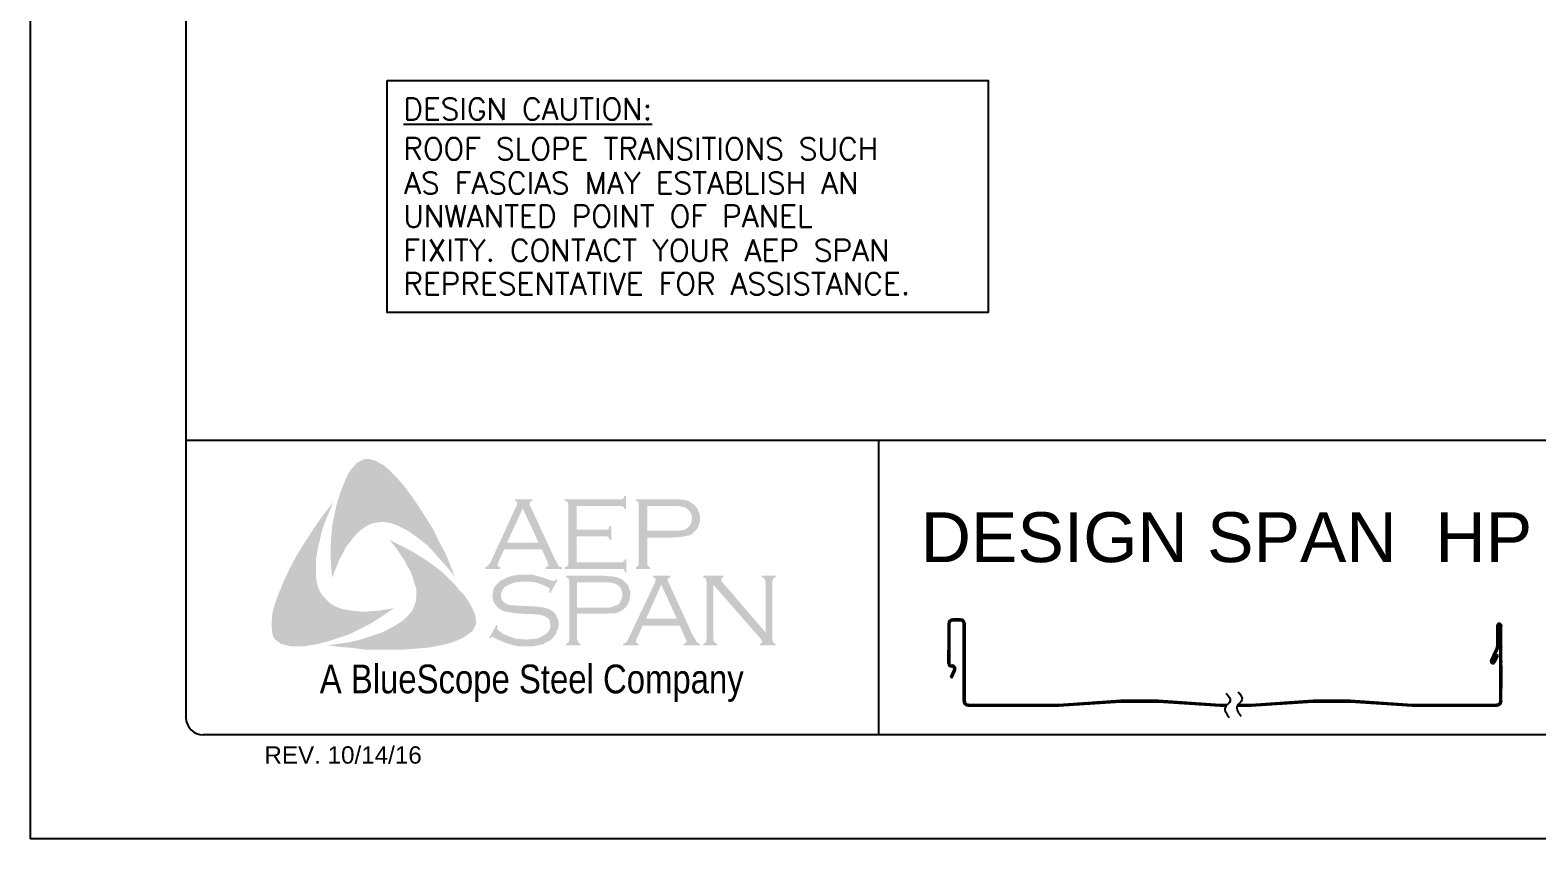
# Model space of a CAD drawing. Extents: x 128.4 to 136.9, y -14.5 to -3.5.
# Drawn here: x 128.38 to 133.82, y -14.53 to -11.61 of the extents above; entities that cross this region are included whole.
import ezdxf

# ---------------------------------------------------------------- set-up
doc = ezdxf.new("R2010")
doc.units = 0
doc.header["$LTSCALE"] = 0.5
doc.header["$MEASUREMENT"] = 0
doc.layers.get('0').update_dxf_attribs({"linetype": 'CONTINUOUS'})
for name, color, linetype in [('BORDER', 9, 'CONTINUOUS'), ('DIM', 4, 'CONTINUOUS'), ('LAYER_1', 160, 'CONTINUOUS')]:
    doc.layers.add(name, color=color, linetype=linetype)
doc.styles.add('ROMAND', font='romand.shx')
doc.styles.get("Standard").update_dxf_attribs({"font": 'romans.shx'})
doc.styles.add('STD', font='simplex.shx', dxfattribs={"height": 0.125})

# ---------------------------------------------------------------- blocks, each defined once
blk = doc.blocks.new('Blue Logo')
at = {"layer": 'LAYER_1'}
for points in [[(-1.7113, 0.8965), (-1.6829, 0.8581), (-1.6566, 0.8197), (-1.6323, 0.7812), (-1.606, 0.7387), (-1.5858, 0.6962), (-1.5635, 0.6557), (-1.5453, 0.6112), (-1.5291, 0.5687), (-1.5514, 0.5991), (-1.5777, 0.6274), (-1.602, 0.6557), (-1.6283, 0.6841), (-1.6566, 0.7063), (-1.687, 0.7286), (-1.7032, 0.7387), (-1.7193, 0.7468), (-1.7376, 0.7569), (-1.7558, 0.763), (-1.774, 0.767), (-1.7881, 0.7691), (-1.8064, 0.767), (-1.8225, 0.765), (-1.8387, 0.7589), (-1.8529, 0.7509), (-1.8671, 0.7407), (-1.8792, 0.7306), (-1.8954, 0.7124), (-1.9096, 0.6942), (-1.9237, 0.676), (-1.9338, 0.6557), (-1.946, 0.6335), (-1.9541, 0.6133), (-1.9723, 0.5687), (-1.9763, 0.6133), (-1.9784, 0.6618), (-1.9763, 0.7063), (-1.9723, 0.7529), (-1.9642, 0.7954), (-1.9541, 0.8399), (-1.9399, 0.8824), (-1.9237, 0.9228), (-1.9116, 0.9471), (-1.9035, 0.9593), (-1.8934, 0.9694), (-1.8853, 0.9795), (-1.8731, 0.9876), (-1.861, 0.9937), (-1.8468, 0.9957), (-1.8367, 0.9957), (-1.8266, 0.9916), (-1.8144, 0.9896), (-1.8064, 0.9836), (-1.7861, 0.9734), (-1.7699, 0.9593), (-1.7537, 0.9431), (-1.7376, 0.9269), (-1.7113, 0.8965)], [(-2.0289, 0.5566), (-2.0249, 0.5384), (-2.0188, 0.5222), (-2.0107, 0.508), (-1.9986, 0.4939), (-1.9864, 0.4817), (-1.9723, 0.4696), (-1.9561, 0.4615), (-1.9399, 0.4554), (-1.9176, 0.4514), (-1.8934, 0.4473), (-1.8691, 0.4453), (-1.8448, 0.4453), (-1.8205, 0.4473), (-1.7962, 0.4494), (-1.7497, 0.4574), (-1.7881, 0.4311), (-1.8286, 0.4048), (-1.8711, 0.3826), (-1.9116, 0.3623), (-1.9561, 0.3482), (-1.9784, 0.3401), (-2.0026, 0.334), (-2.0249, 0.3279), (-2.0492, 0.3239), (-2.0735, 0.3199), (-2.0957, 0.3199), (-2.122, 0.3199), (-2.1321, 0.3219), (-2.1443, 0.3259), (-2.1564, 0.3279), (-2.1645, 0.334), (-2.1746, 0.3421), (-2.1827, 0.3502), (-2.1868, 0.3603), (-2.1888, 0.3704), (-2.1908, 0.3907), (-2.1908, 0.4109), (-2.1888, 0.4332), (-2.1847, 0.4534), (-2.1787, 0.4736), (-2.1645, 0.5121), (-2.1463, 0.5566), (-2.1261, 0.5991), (-2.1038, 0.6416), (-2.0795, 0.6821), (-2.0532, 0.7225), (-2.0269, 0.763), (-1.9986, 0.8014), (-1.9682, 0.8399), (-1.9966, 0.7731), (-2.0087, 0.7387), (-2.0168, 0.7043), (-2.0249, 0.6699), (-2.031, 0.6315), (-2.031, 0.6133), (-2.031, 0.595), (-2.031, 0.5748), (-2.0289, 0.5566)], [(-1.09, 0.7165), (-1.09, 0.6234), (-0.9302, 0.6234), (-0.9241, 0.6234), (-0.9201, 0.6274), (-0.916, 0.6294), (-0.916, 0.6335), (-0.91, 0.6335), (-0.91, 0.587), (-0.916, 0.587), (-0.916, 0.593), (-0.9201, 0.5971), (-0.9241, 0.5991), (-0.9302, 0.5991), (-1.1325, 0.5991), (-1.1325, 0.6052), (-1.1244, 0.6072), (-1.1224, 0.6112), (-1.1204, 0.6133), (-1.1204, 0.6214), (-1.1204, 0.8298), (-1.1204, 0.8358), (-1.1224, 0.8399), (-1.1265, 0.8439), (-1.1325, 0.8439), (-1.1325, 0.85), (-0.9322, 0.85), (-0.9261, 0.85), (-0.9221, 0.852), (-0.9201, 0.8561), (-0.916, 0.8621), (-0.912, 0.8621), (-0.912, 0.8156), (-0.916, 0.8156), (-0.9201, 0.8217), (-0.9221, 0.8237), (-0.9261, 0.8257), (-0.9322, 0.8257), (-1.09, 0.8257), (-1.09, 0.7407), (-0.9868, 0.7407), (-0.9808, 0.7407), (-0.9767, 0.7428), (-0.9727, 0.7468), (-0.9727, 0.7529), (-0.9646, 0.7529), (-0.9646, 0.7043), (-0.9727, 0.7043), (-0.9727, 0.7104), (-0.9767, 0.7144), (-0.9808, 0.7165), (-0.9868, 0.7165), (-1.09, 0.7165)], [(-1.4705, 0.4655), (-1.4603, 0.4433), (-1.4563, 0.4332), (-1.4543, 0.419), (-1.4522, 0.4069), (-1.4543, 0.3967), (-1.4603, 0.3846), (-1.4664, 0.3745), (-1.4826, 0.3623), (-1.5008, 0.3502), (-1.519, 0.3421), (-1.5393, 0.334), (-1.5595, 0.3279), (-1.5797, 0.3239), (-1.6202, 0.3158), (-1.6667, 0.3118), (-1.7113, 0.3077), (-1.7598, 0.3077), (-1.8064, 0.3077), (-1.8529, 0.3077), (-1.8994, 0.3138), (-1.946, 0.3178), (-1.9905, 0.3239), (-1.9541, 0.3279), (-1.9136, 0.334), (-1.8772, 0.3421), (-1.8387, 0.3543), (-1.8023, 0.3664), (-1.7861, 0.3725), (-1.7679, 0.3826), (-1.7517, 0.3907), (-1.7355, 0.4008), (-1.7193, 0.4109), (-1.7032, 0.4251), (-1.693, 0.4372), (-1.6829, 0.4494), (-1.6769, 0.4635), (-1.6708, 0.4797), (-1.6688, 0.4959), (-1.6688, 0.5121), (-1.6688, 0.5303), (-1.6748, 0.5445), (-1.6809, 0.5667), (-1.689, 0.589), (-1.7011, 0.6092), (-1.7113, 0.6294), (-1.7254, 0.6497), (-1.7376, 0.6699), (-1.7659, 0.7043), (-1.7254, 0.6841), (-1.6829, 0.6618), (-1.6404, 0.6355), (-1.6, 0.6072), (-1.5818, 0.593), (-1.5635, 0.5768), (-1.5453, 0.5586), (-1.5291, 0.5424), (-1.513, 0.5222), (-1.4968, 0.506), (-1.4826, 0.4858), (-1.4705, 0.4655)], [(-1.1588, 0.5586), (-1.1851, 0.5121), (-1.1892, 0.5141), (-1.1872, 0.5242), (-1.1872, 0.5283), (-1.1892, 0.5303), (-1.2013, 0.5364), (-1.2195, 0.5445), (-1.2378, 0.5505), (-1.258, 0.5526), (-1.2782, 0.5526), (-1.2944, 0.5526), (-1.3106, 0.5505), (-1.3248, 0.5465), (-1.3389, 0.5404), (-1.3491, 0.5343), (-1.3571, 0.5242), (-1.3612, 0.5161), (-1.3632, 0.504), (-1.3632, 0.4959), (-1.3592, 0.4878), (-1.3531, 0.4797), (-1.345, 0.4736), (-1.3349, 0.4696), (-1.3207, 0.4676), (-1.2782, 0.4655), (-1.2418, 0.4635), (-1.2155, 0.4615), (-1.2013, 0.4574), (-1.1872, 0.4534), (-1.1791, 0.4473), (-1.173, 0.4433), (-1.1669, 0.4372), (-1.1629, 0.4311), (-1.1609, 0.423), (-1.1568, 0.417), (-1.1548, 0.4069), (-1.1548, 0.3988), (-1.1568, 0.3826), (-1.1609, 0.3765), (-1.1629, 0.3684), (-1.1669, 0.3623), (-1.171, 0.3563), (-1.1831, 0.3421), (-1.1912, 0.3381), (-1.2013, 0.334), (-1.2094, 0.3279), (-1.2216, 0.3259), (-1.2438, 0.3199), (-1.2701, 0.3199), (-1.2985, 0.3199), (-1.3126, 0.3219), (-1.3268, 0.3259), (-1.3511, 0.334), (-1.3835, 0.3482), (-1.3936, 0.3543), (-1.3976, 0.3522), (-1.4017, 0.3482), (-1.4057, 0.3502), (-1.3794, 0.3967), (-1.3754, 0.3927), (-1.3774, 0.3826), (-1.3754, 0.3806), (-1.3713, 0.3765), (-1.3551, 0.3644), (-1.3349, 0.3563), (-1.3126, 0.3482), (-1.2924, 0.3462), (-1.2722, 0.3441), (-1.2499, 0.3462), (-1.2297, 0.3482), (-1.2135, 0.3563), (-1.2013, 0.3644), (-1.1932, 0.3725), (-1.1872, 0.3806), (-1.1851, 0.3887), (-1.1851, 0.3967), (-1.1872, 0.4089), (-1.1872, 0.4129), (-1.1912, 0.419), (-1.1993, 0.4251), (-1.2115, 0.4311), (-1.2216, 0.4332), (-1.2297, 0.4352), (-1.2843, 0.4372), (-1.3126, 0.4392), (-1.3349, 0.4433), (-1.3491, 0.4453), (-1.3652, 0.4534), (-1.3713, 0.4574), (-1.3754, 0.4615), (-1.3814, 0.4676), (-1.3855, 0.4736), (-1.3895, 0.4817), (-1.3915, 0.4878), (-1.3936, 0.4959), (-1.3936, 0.502), (-1.3915, 0.5161), (-1.3895, 0.5283), (-1.3835, 0.5384), (-1.3733, 0.5485), (-1.3652, 0.5566), (-1.3551, 0.5606), (-1.345, 0.5667), (-1.3329, 0.5708), (-1.3207, 0.5748), (-1.3066, 0.5768), (-1.2924, 0.5789), (-1.2762, 0.5789), (-1.2519, 0.5789), (-1.2297, 0.5728), (-1.2074, 0.5667), (-1.1811, 0.5566), (-1.173, 0.5546), (-1.169, 0.5566), (-1.1649, 0.5606), (-1.1588, 0.5586)], [(-0.5963, 0.5424), (-0.5963, 0.3462), (-0.5943, 0.3381), (-0.5923, 0.334), (-0.5882, 0.332), (-0.5822, 0.3279), (-0.5822, 0.3239), (-0.6327, 0.3239), (-0.6327, 0.3279), (-0.6267, 0.332), (-0.6226, 0.334), (-0.6226, 0.3381), (-0.6206, 0.3462), (-0.6206, 0.5526), (-0.6226, 0.5586), (-0.6226, 0.5647), (-0.6267, 0.5667), (-0.6327, 0.5687), (-0.6327, 0.5748), (-0.5599, 0.5748), (-0.5599, 0.5687), (-0.568, 0.5647), (-0.568, 0.5627), (-0.568, 0.5606), (-0.568, 0.5546), (-0.5599, 0.5465), (-0.4081, 0.3704), (-0.4081, 0.5526), (-0.4102, 0.5586), (-0.4122, 0.5647), (-0.4142, 0.5667), (-0.4203, 0.5687), (-0.4203, 0.5748), (-0.3717, 0.5748), (-0.3717, 0.5687), (-0.3778, 0.5667), (-0.3798, 0.5647), (-0.3818, 0.5586), (-0.3839, 0.5526), (-0.3839, 0.3462), (-0.3818, 0.3381), (-0.3798, 0.334), (-0.3778, 0.332), (-0.3717, 0.3279), (-0.3717, 0.3239), (-0.4284, 0.3239), (-0.4284, 0.3279), (-0.4223, 0.332), (-0.4203, 0.334), (-0.4203, 0.336), (-0.4223, 0.3421), (-0.4284, 0.3502), (-0.5963, 0.5424)]]:
    blk.add_hatch(color=7, dxfattribs=at).paths.add_polyline_path(points)
h = blk.add_hatch(color=7, dxfattribs=at)
edge = h.paths.add_edge_path(flags=16)
edge.add_spline(control_points=[(-1.2276, 0.6942), (-1.2276, 0.6942), (-1.2843, 0.8176), (-1.2843, 0.8176), (-1.2843, 0.8176), (-1.341, 0.6942), (-1.341, 0.6942), (-1.341, 0.6942), (-1.2276, 0.6942), (-1.2276, 0.6942), (-1.2276, 0.6942), (-1.2276, 0.6942), (-1.2276, 0.6942), (-1.2276, 0.6942), (-1.2276, 0.6942), (-1.2276, 0.6942)], knot_values=[0, 0, 0, 0, 1, 1, 1, 2, 2, 2, 3, 3, 3, 4, 4, 4, 5, 5, 5, 5], degree=3, periodic=0)
edge = h.paths.add_edge_path()
edge.add_spline(control_points=[(-1.2155, 0.6699), (-1.2155, 0.6699), (-1.3511, 0.6699), (-1.3511, 0.6699), (-1.3511, 0.6699), (-1.3733, 0.6214), (-1.3733, 0.6214), (-1.3733, 0.6214), (-1.3733, 0.6214), (-1.3733, 0.6214), (-1.3733, 0.6214), (-1.3754, 0.6133), (-1.3754, 0.6133), (-1.3754, 0.6133), (-1.3754, 0.6133), (-1.3754, 0.6133), (-1.3754, 0.6133), (-1.3754, 0.6112), (-1.3754, 0.6112), (-1.3754, 0.6112), (-1.3733, 0.6072), (-1.3733, 0.6072), (-1.3733, 0.6072), (-1.3652, 0.6052), (-1.3652, 0.6052), (-1.3652, 0.6052), (-1.3652, 0.5991), (-1.3652, 0.5991), (-1.3652, 0.5991), (-1.4199, 0.5991), (-1.4199, 0.5991), (-1.4199, 0.5991), (-1.4199, 0.6052), (-1.4199, 0.6052), (-1.4199, 0.6052), (-1.4199, 0.6052), (-1.4199, 0.6052), (-1.4199, 0.6052), (-1.4138, 0.6072), (-1.4138, 0.6072), (-1.4138, 0.6072), (-1.4098, 0.6112), (-1.4098, 0.6112), (-1.4098, 0.6112), (-1.4098, 0.6112), (-1.4098, 0.6112), (-1.4098, 0.6112), (-1.4037, 0.6173), (-1.4037, 0.6173), (-1.4037, 0.6173), (-1.3976, 0.6294), (-1.3976, 0.6294), (-1.3976, 0.6294), (-1.3066, 0.8277), (-1.3066, 0.8277), (-1.3066, 0.8277), (-1.3066, 0.8277), (-1.3066, 0.8277), (-1.3066, 0.8277), (-1.3045, 0.8358), (-1.3045, 0.8358), (-1.3045, 0.8358), (-1.3045, 0.8358), (-1.3045, 0.8358), (-1.3045, 0.8358), (-1.3045, 0.8399), (-1.3045, 0.8399), (-1.3045, 0.8399), (-1.3066, 0.8419), (-1.3066, 0.8419), (-1.3066, 0.8419), (-1.3126, 0.8439), (-1.3126, 0.8439), (-1.3126, 0.8439), (-1.3126, 0.85), (-1.3126, 0.85), (-1.3126, 0.85), (-1.2499, 0.85), (-1.2499, 0.85), (-1.2499, 0.85), (-1.2499, 0.8439), (-1.2499, 0.8439), (-1.2499, 0.8439), (-1.2499, 0.8439), (-1.2499, 0.8439), (-1.2499, 0.8439), (-1.258, 0.8419), (-1.258, 0.8419), (-1.258, 0.8419), (-1.26, 0.8399), (-1.26, 0.8399), (-1.26, 0.8399), (-1.26, 0.8358), (-1.26, 0.8358), (-1.26, 0.8358), (-1.26, 0.8358), (-1.26, 0.8358), (-1.26, 0.8358), (-1.258, 0.8277), (-1.258, 0.8277), (-1.258, 0.8277), (-1.169, 0.6355), (-1.169, 0.6355), (-1.169, 0.6355), (-1.169, 0.6355), (-1.169, 0.6355), (-1.169, 0.6355), (-1.1609, 0.6214), (-1.1609, 0.6214), (-1.1609, 0.6214), (-1.1568, 0.6112), (-1.1568, 0.6112), (-1.1568, 0.6112), (-1.1568, 0.6112), (-1.1568, 0.6112), (-1.1568, 0.6112), (-1.1528, 0.6072), (-1.1528, 0.6072), (-1.1528, 0.6072), (-1.1427, 0.6052), (-1.1427, 0.6052), (-1.1427, 0.6052), (-1.1427, 0.5991), (-1.1427, 0.5991), (-1.1427, 0.5991), (-1.2013, 0.5991), (-1.2013, 0.5991), (-1.2013, 0.5991), (-1.2013, 0.6052), (-1.2013, 0.6052), (-1.2013, 0.6052), (-1.2013, 0.6052), (-1.2013, 0.6052), (-1.2013, 0.6052), (-1.1973, 0.6072), (-1.1973, 0.6072), (-1.1973, 0.6072), (-1.1953, 0.6072), (-1.1953, 0.6072), (-1.1953, 0.6072), (-1.1932, 0.6112), (-1.1932, 0.6112), (-1.1932, 0.6112), (-1.1912, 0.6133), (-1.1912, 0.6133), (-1.1912, 0.6133), (-1.1912, 0.6133), (-1.1912, 0.6133), (-1.1912, 0.6133), (-1.1932, 0.6173), (-1.1932, 0.6173), (-1.1932, 0.6173), (-1.1953, 0.6254), (-1.1953, 0.6254), (-1.1953, 0.6254), (-1.2155, 0.6699), (-1.2155, 0.6699), (-1.2155, 0.6699), (-1.2155, 0.6699), (-1.2155, 0.6699), (-1.2155, 0.6699), (-1.2155, 0.6699), (-1.2155, 0.6699)], knot_values=[0, 0, 0, 0, 1, 1, 1, 2, 2, 2, 3, 3, 3, 4, 4, 4, 5, 5, 5, 6, 6, 6, 7, 7, 7, 8, 8, 8, 9, 9, 9, 10, 10, 10, 11, 11, 11, 12, 12, 12, 13, 13, 13, 14, 14, 14, 15, 15, 15, 16, 16, 16, 17, 17, 17, 18, 18, 18, 19, 19, 19, 20, 20, 20, 21, 21, 21, 22, 22, 22, 23, 23, 23, 24, 24, 24, 25, 25, 25, 26, 26, 26, 27, 27, 27, 28, 28, 28, 29, 29, 29, 30, 30, 30, 31, 31, 31, 32, 32, 32, 33, 33, 33, 34, 34, 34, 35, 35, 35, 36, 36, 36, 37, 37, 37, 38, 38, 38, 39, 39, 39, 40, 40, 40, 41, 41, 41, 42, 42, 42, 43, 43, 43, 44, 44, 44, 45, 45, 45, 46, 46, 46, 47, 47, 47, 48, 48, 48, 49, 49, 49, 50, 50, 50, 51, 51, 51, 52, 52, 52, 53, 53, 53, 54, 54, 54, 54], degree=3, periodic=0)
h = blk.add_hatch(color=7, dxfattribs=at)
edge = h.paths.add_edge_path(flags=16)
edge.add_spline(control_points=[(-0.8351, 0.7367), (-0.8351, 0.7367), (-0.742, 0.7367), (-0.742, 0.7367), (-0.742, 0.7367), (-0.742, 0.7367), (-0.742, 0.7367), (-0.742, 0.7367), (-0.7238, 0.7367), (-0.7238, 0.7367), (-0.7238, 0.7367), (-0.7096, 0.7387), (-0.7096, 0.7387), (-0.7096, 0.7387), (-0.7096, 0.7387), (-0.7096, 0.7387), (-0.7096, 0.7387), (-0.6995, 0.7407), (-0.6995, 0.7407), (-0.6995, 0.7407), (-0.6934, 0.7448), (-0.6934, 0.7448), (-0.6934, 0.7448), (-0.6934, 0.7448), (-0.6934, 0.7448), (-0.6934, 0.7448), (-0.6854, 0.7509), (-0.6854, 0.7509), (-0.6854, 0.7509), (-0.6793, 0.7589), (-0.6793, 0.7589), (-0.6793, 0.7589), (-0.6752, 0.7691), (-0.6752, 0.7691), (-0.6752, 0.7691), (-0.6732, 0.7812), (-0.6732, 0.7812), (-0.6732, 0.7812), (-0.6732, 0.7812), (-0.6732, 0.7812), (-0.6732, 0.7812), (-0.6752, 0.7933), (-0.6752, 0.7933), (-0.6752, 0.7933), (-0.6793, 0.8035), (-0.6793, 0.8035), (-0.6793, 0.8035), (-0.6854, 0.8116), (-0.6854, 0.8116), (-0.6854, 0.8116), (-0.6934, 0.8176), (-0.6934, 0.8176), (-0.6934, 0.8176), (-0.6934, 0.8176), (-0.6934, 0.8176), (-0.6934, 0.8176), (-0.6995, 0.8217), (-0.6995, 0.8217), (-0.6995, 0.8217), (-0.7096, 0.8237), (-0.7096, 0.8237), (-0.7096, 0.8237), (-0.7096, 0.8237), (-0.7096, 0.8237), (-0.7096, 0.8237), (-0.7238, 0.8257), (-0.7238, 0.8257), (-0.7238, 0.8257), (-0.742, 0.8257), (-0.742, 0.8257), (-0.742, 0.8257), (-0.8351, 0.8257), (-0.8351, 0.8257), (-0.8351, 0.8257), (-0.8351, 0.7367), (-0.8351, 0.7367), (-0.8351, 0.7367), (-0.8351, 0.7367), (-0.8351, 0.7367), (-0.8351, 0.7367), (-0.8351, 0.7367), (-0.8351, 0.7367)], knot_values=[0, 0, 0, 0, 1, 1, 1, 2, 2, 2, 3, 3, 3, 4, 4, 4, 5, 5, 5, 6, 6, 6, 7, 7, 7, 8, 8, 8, 9, 9, 9, 10, 10, 10, 11, 11, 11, 12, 12, 12, 13, 13, 13, 14, 14, 14, 15, 15, 15, 16, 16, 16, 17, 17, 17, 18, 18, 18, 19, 19, 19, 20, 20, 20, 21, 21, 21, 22, 22, 22, 23, 23, 23, 24, 24, 24, 25, 25, 25, 26, 26, 26, 27, 27, 27, 27], degree=3, periodic=0)
edge = h.paths.add_edge_path()
edge.add_spline(control_points=[(-0.8351, 0.7124), (-0.8351, 0.7124), (-0.8351, 0.6193), (-0.8351, 0.6193), (-0.8351, 0.6193), (-0.8351, 0.6193), (-0.8351, 0.6193), (-0.8351, 0.6193), (-0.8351, 0.6133), (-0.8351, 0.6133), (-0.8351, 0.6133), (-0.8331, 0.6112), (-0.8331, 0.6112), (-0.8331, 0.6112), (-0.8331, 0.6112), (-0.8331, 0.6112), (-0.8331, 0.6112), (-0.829, 0.6072), (-0.829, 0.6072), (-0.829, 0.6072), (-0.825, 0.6052), (-0.825, 0.6052), (-0.825, 0.6052), (-0.825, 0.5991), (-0.825, 0.5991), (-0.825, 0.5991), (-0.8756, 0.5991), (-0.8756, 0.5991), (-0.8756, 0.5991), (-0.8756, 0.6052), (-0.8756, 0.6052), (-0.8756, 0.6052), (-0.8756, 0.6052), (-0.8756, 0.6052), (-0.8756, 0.6052), (-0.8715, 0.6072), (-0.8715, 0.6072), (-0.8715, 0.6072), (-0.8675, 0.6112), (-0.8675, 0.6112), (-0.8675, 0.6112), (-0.8675, 0.6112), (-0.8675, 0.6112), (-0.8675, 0.6112), (-0.8654, 0.6133), (-0.8654, 0.6133), (-0.8654, 0.6133), (-0.8654, 0.6193), (-0.8654, 0.6193), (-0.8654, 0.6193), (-0.8654, 0.8318), (-0.8654, 0.8318), (-0.8654, 0.8318), (-0.8654, 0.8318), (-0.8654, 0.8318), (-0.8654, 0.8318), (-0.8654, 0.8358), (-0.8654, 0.8358), (-0.8654, 0.8358), (-0.8675, 0.8399), (-0.8675, 0.8399), (-0.8675, 0.8399), (-0.8675, 0.8399), (-0.8675, 0.8399), (-0.8675, 0.8399), (-0.8715, 0.8439), (-0.8715, 0.8439), (-0.8715, 0.8439), (-0.8756, 0.8439), (-0.8756, 0.8439), (-0.8756, 0.8439), (-0.8756, 0.85), (-0.8756, 0.85), (-0.8756, 0.85), (-0.744, 0.85), (-0.744, 0.85), (-0.744, 0.85), (-0.744, 0.85), (-0.744, 0.85), (-0.744, 0.85), (-0.7198, 0.85), (-0.7198, 0.85), (-0.7198, 0.85), (-0.6995, 0.848), (-0.6995, 0.848), (-0.6995, 0.848), (-0.6995, 0.848), (-0.6995, 0.848), (-0.6995, 0.848), (-0.6854, 0.8439), (-0.6854, 0.8439), (-0.6854, 0.8439), (-0.6732, 0.8358), (-0.6732, 0.8358), (-0.6732, 0.8358), (-0.6732, 0.8358), (-0.6732, 0.8358), (-0.6732, 0.8358), (-0.6671, 0.8318), (-0.6671, 0.8318), (-0.6671, 0.8318), (-0.6631, 0.8277), (-0.6631, 0.8277), (-0.6631, 0.8277), (-0.653, 0.8156), (-0.653, 0.8156), (-0.653, 0.8156), (-0.653, 0.8156), (-0.653, 0.8156), (-0.653, 0.8156), (-0.651, 0.8075), (-0.651, 0.8075), (-0.651, 0.8075), (-0.6469, 0.7994), (-0.6469, 0.7994), (-0.6469, 0.7994), (-0.6449, 0.7913), (-0.6449, 0.7913), (-0.6449, 0.7913), (-0.6449, 0.7812), (-0.6449, 0.7812), (-0.6449, 0.7812), (-0.6449, 0.7812), (-0.6449, 0.7812), (-0.6449, 0.7812), (-0.6449, 0.7691), (-0.6449, 0.7691), (-0.6449, 0.7691), (-0.6489, 0.7589), (-0.6489, 0.7589), (-0.6489, 0.7589), (-0.653, 0.7468), (-0.653, 0.7468), (-0.653, 0.7468), (-0.659, 0.7387), (-0.659, 0.7387), (-0.659, 0.7387), (-0.659, 0.7387), (-0.659, 0.7387), (-0.659, 0.7387), (-0.6671, 0.7326), (-0.6671, 0.7326), (-0.6671, 0.7326), (-0.6732, 0.7245), (-0.6732, 0.7245), (-0.6732, 0.7245), (-0.6813, 0.7205), (-0.6813, 0.7205), (-0.6813, 0.7205), (-0.6914, 0.7185), (-0.6914, 0.7185), (-0.6914, 0.7185), (-0.6914, 0.7185), (-0.6914, 0.7185), (-0.6914, 0.7185), (-0.7015, 0.7165), (-0.7015, 0.7165), (-0.7015, 0.7165), (-0.7137, 0.7144), (-0.7137, 0.7144), (-0.7137, 0.7144), (-0.744, 0.7124), (-0.744, 0.7124), (-0.744, 0.7124), (-0.8351, 0.7124), (-0.8351, 0.7124), (-0.8351, 0.7124), (-0.8351, 0.7124), (-0.8351, 0.7124), (-0.8351, 0.7124), (-0.8351, 0.7124), (-0.8351, 0.7124)], knot_values=[0, 0, 0, 0, 1, 1, 1, 2, 2, 2, 3, 3, 3, 4, 4, 4, 5, 5, 5, 6, 6, 6, 7, 7, 7, 8, 8, 8, 9, 9, 9, 10, 10, 10, 11, 11, 11, 12, 12, 12, 13, 13, 13, 14, 14, 14, 15, 15, 15, 16, 16, 16, 17, 17, 17, 18, 18, 18, 19, 19, 19, 20, 20, 20, 21, 21, 21, 22, 22, 22, 23, 23, 23, 24, 24, 24, 25, 25, 25, 26, 26, 26, 27, 27, 27, 28, 28, 28, 29, 29, 29, 30, 30, 30, 31, 31, 31, 32, 32, 32, 33, 33, 33, 34, 34, 34, 35, 35, 35, 36, 36, 36, 37, 37, 37, 38, 38, 38, 39, 39, 39, 40, 40, 40, 41, 41, 41, 42, 42, 42, 43, 43, 43, 44, 44, 44, 45, 45, 45, 46, 46, 46, 47, 47, 47, 48, 48, 48, 49, 49, 49, 50, 50, 50, 51, 51, 51, 52, 52, 52, 53, 53, 53, 54, 54, 54, 55, 55, 55, 56, 56, 56, 57, 57, 57, 57], degree=3, periodic=0)
h = blk.add_hatch(color=7, dxfattribs=at)
edge = h.paths.add_edge_path(flags=16)
edge.add_spline(control_points=[(-1.088, 0.4595), (-1.088, 0.4595), (-0.9929, 0.4595), (-0.9929, 0.4595), (-0.9929, 0.4595), (-0.9929, 0.4595), (-0.9929, 0.4595), (-0.9929, 0.4595), (-0.9747, 0.4595), (-0.9747, 0.4595), (-0.9747, 0.4595), (-0.9626, 0.4615), (-0.9626, 0.4615), (-0.9626, 0.4615), (-0.9626, 0.4615), (-0.9626, 0.4615), (-0.9626, 0.4615), (-0.9525, 0.4655), (-0.9525, 0.4655), (-0.9525, 0.4655), (-0.9444, 0.4676), (-0.9444, 0.4676), (-0.9444, 0.4676), (-0.9444, 0.4676), (-0.9444, 0.4676), (-0.9444, 0.4676), (-0.9363, 0.4736), (-0.9363, 0.4736), (-0.9363, 0.4736), (-0.9302, 0.4838), (-0.9302, 0.4838), (-0.9302, 0.4838), (-0.9261, 0.4939), (-0.9261, 0.4939), (-0.9261, 0.4939), (-0.9241, 0.506), (-0.9241, 0.506), (-0.9241, 0.506), (-0.9241, 0.506), (-0.9241, 0.506), (-0.9241, 0.506), (-0.9261, 0.5161), (-0.9261, 0.5161), (-0.9261, 0.5161), (-0.9302, 0.5283), (-0.9302, 0.5283), (-0.9302, 0.5283), (-0.9363, 0.5364), (-0.9363, 0.5364), (-0.9363, 0.5364), (-0.9444, 0.5424), (-0.9444, 0.5424), (-0.9444, 0.5424), (-0.9444, 0.5424), (-0.9444, 0.5424), (-0.9444, 0.5424), (-0.9525, 0.5465), (-0.9525, 0.5465), (-0.9525, 0.5465), (-0.9626, 0.5485), (-0.9626, 0.5485), (-0.9626, 0.5485), (-0.9626, 0.5485), (-0.9626, 0.5485), (-0.9626, 0.5485), (-0.9747, 0.5505), (-0.9747, 0.5505), (-0.9747, 0.5505), (-0.9929, 0.5505), (-0.9929, 0.5505), (-0.9929, 0.5505), (-1.088, 0.5505), (-1.088, 0.5505), (-1.088, 0.5505), (-1.088, 0.4595), (-1.088, 0.4595), (-1.088, 0.4595), (-1.088, 0.4595), (-1.088, 0.4595), (-1.088, 0.4595), (-1.088, 0.4595), (-1.088, 0.4595)], knot_values=[0, 0, 0, 0, 1, 1, 1, 2, 2, 2, 3, 3, 3, 4, 4, 4, 5, 5, 5, 6, 6, 6, 7, 7, 7, 8, 8, 8, 9, 9, 9, 10, 10, 10, 11, 11, 11, 12, 12, 12, 13, 13, 13, 14, 14, 14, 15, 15, 15, 16, 16, 16, 17, 17, 17, 18, 18, 18, 19, 19, 19, 20, 20, 20, 21, 21, 21, 22, 22, 22, 23, 23, 23, 24, 24, 24, 25, 25, 25, 26, 26, 26, 27, 27, 27, 27], degree=3, periodic=0)
edge = h.paths.add_edge_path()
edge.add_spline(control_points=[(-1.088, 0.4372), (-1.088, 0.4372), (-1.088, 0.3421), (-1.088, 0.3421), (-1.088, 0.3421), (-1.088, 0.3421), (-1.088, 0.3421), (-1.088, 0.3421), (-1.086, 0.3381), (-1.086, 0.3381), (-1.086, 0.3381), (-1.084, 0.334), (-1.084, 0.334), (-1.084, 0.334), (-1.084, 0.334), (-1.084, 0.334), (-1.084, 0.334), (-1.082, 0.332), (-1.082, 0.332), (-1.082, 0.332), (-1.0759, 0.3279), (-1.0759, 0.3279), (-1.0759, 0.3279), (-1.0759, 0.3239), (-1.0759, 0.3239), (-1.0759, 0.3239), (-1.1285, 0.3239), (-1.1285, 0.3239), (-1.1285, 0.3239), (-1.1285, 0.3279), (-1.1285, 0.3279), (-1.1285, 0.3279), (-1.1285, 0.3279), (-1.1285, 0.3279), (-1.1285, 0.3279), (-1.1224, 0.332), (-1.1224, 0.332), (-1.1224, 0.332), (-1.1184, 0.334), (-1.1184, 0.334), (-1.1184, 0.334), (-1.1184, 0.334), (-1.1184, 0.334), (-1.1184, 0.334), (-1.1184, 0.3381), (-1.1184, 0.3381), (-1.1184, 0.3381), (-1.1164, 0.3421), (-1.1164, 0.3421), (-1.1164, 0.3421), (-1.1164, 0.5566), (-1.1164, 0.5566), (-1.1164, 0.5566), (-1.1164, 0.5566), (-1.1164, 0.5566), (-1.1164, 0.5566), (-1.1184, 0.5606), (-1.1184, 0.5606), (-1.1184, 0.5606), (-1.1184, 0.5647), (-1.1184, 0.5647), (-1.1184, 0.5647), (-1.1184, 0.5647), (-1.1184, 0.5647), (-1.1184, 0.5647), (-1.1224, 0.5667), (-1.1224, 0.5667), (-1.1224, 0.5667), (-1.1285, 0.5687), (-1.1285, 0.5687), (-1.1285, 0.5687), (-1.1285, 0.5748), (-1.1285, 0.5748), (-1.1285, 0.5748), (-0.997, 0.5748), (-0.997, 0.5748), (-0.997, 0.5748), (-0.997, 0.5748), (-0.997, 0.5748), (-0.997, 0.5748), (-0.9727, 0.5728), (-0.9727, 0.5728), (-0.9727, 0.5728), (-0.9525, 0.5708), (-0.9525, 0.5708), (-0.9525, 0.5708), (-0.9525, 0.5708), (-0.9525, 0.5708), (-0.9525, 0.5708), (-0.9383, 0.5667), (-0.9383, 0.5667), (-0.9383, 0.5667), (-0.9241, 0.5606), (-0.9241, 0.5606), (-0.9241, 0.5606), (-0.9241, 0.5606), (-0.9241, 0.5606), (-0.9241, 0.5606), (-0.9201, 0.5566), (-0.9201, 0.5566), (-0.9201, 0.5566), (-0.914, 0.5505), (-0.914, 0.5505), (-0.914, 0.5505), (-0.9039, 0.5404), (-0.9039, 0.5404), (-0.9039, 0.5404), (-0.9039, 0.5404), (-0.9039, 0.5404), (-0.9039, 0.5404), (-0.9019, 0.5323), (-0.9019, 0.5323), (-0.9019, 0.5323), (-0.8978, 0.5222), (-0.8978, 0.5222), (-0.8978, 0.5222), (-0.8958, 0.5161), (-0.8958, 0.5161), (-0.8958, 0.5161), (-0.8958, 0.506), (-0.8958, 0.506), (-0.8958, 0.506), (-0.8958, 0.506), (-0.8958, 0.506), (-0.8958, 0.506), (-0.8978, 0.4939), (-0.8978, 0.4939), (-0.8978, 0.4939), (-0.8998, 0.4817), (-0.8998, 0.4817), (-0.8998, 0.4817), (-0.9059, 0.4716), (-0.9059, 0.4716), (-0.9059, 0.4716), (-0.912, 0.4615), (-0.912, 0.4615), (-0.912, 0.4615), (-0.912, 0.4615), (-0.912, 0.4615), (-0.912, 0.4615), (-0.9181, 0.4554), (-0.9181, 0.4554), (-0.9181, 0.4554), (-0.9261, 0.4494), (-0.9261, 0.4494), (-0.9261, 0.4494), (-0.9342, 0.4453), (-0.9342, 0.4453), (-0.9342, 0.4453), (-0.9444, 0.4413), (-0.9444, 0.4413), (-0.9444, 0.4413), (-0.9444, 0.4413), (-0.9444, 0.4413), (-0.9444, 0.4413), (-0.9525, 0.4392), (-0.9525, 0.4392), (-0.9525, 0.4392), (-0.9646, 0.4392), (-0.9646, 0.4392), (-0.9646, 0.4392), (-0.997, 0.4372), (-0.997, 0.4372), (-0.997, 0.4372), (-1.088, 0.4372), (-1.088, 0.4372), (-1.088, 0.4372), (-1.088, 0.4372), (-1.088, 0.4372), (-1.088, 0.4372), (-1.088, 0.4372), (-1.088, 0.4372)], knot_values=[0, 0, 0, 0, 1, 1, 1, 2, 2, 2, 3, 3, 3, 4, 4, 4, 5, 5, 5, 6, 6, 6, 7, 7, 7, 8, 8, 8, 9, 9, 9, 10, 10, 10, 11, 11, 11, 12, 12, 12, 13, 13, 13, 14, 14, 14, 15, 15, 15, 16, 16, 16, 17, 17, 17, 18, 18, 18, 19, 19, 19, 20, 20, 20, 21, 21, 21, 22, 22, 22, 23, 23, 23, 24, 24, 24, 25, 25, 25, 26, 26, 26, 27, 27, 27, 28, 28, 28, 29, 29, 29, 30, 30, 30, 31, 31, 31, 32, 32, 32, 33, 33, 33, 34, 34, 34, 35, 35, 35, 36, 36, 36, 37, 37, 37, 38, 38, 38, 39, 39, 39, 40, 40, 40, 41, 41, 41, 42, 42, 42, 43, 43, 43, 44, 44, 44, 45, 45, 45, 46, 46, 46, 47, 47, 47, 48, 48, 48, 49, 49, 49, 50, 50, 50, 51, 51, 51, 52, 52, 52, 53, 53, 53, 54, 54, 54, 55, 55, 55, 56, 56, 56, 57, 57, 57, 57], degree=3, periodic=0)
h = blk.add_hatch(color=7, dxfattribs=at)
edge = h.paths.add_edge_path(flags=16)
edge.add_spline(control_points=[(-0.7278, 0.419), (-0.7278, 0.419), (-0.7845, 0.5424), (-0.7845, 0.5424), (-0.7845, 0.5424), (-0.8391, 0.419), (-0.8391, 0.419), (-0.8391, 0.419), (-0.7278, 0.419), (-0.7278, 0.419), (-0.7278, 0.419), (-0.7278, 0.419), (-0.7278, 0.419), (-0.7278, 0.419), (-0.7278, 0.419), (-0.7278, 0.419)], knot_values=[0, 0, 0, 0, 1, 1, 1, 2, 2, 2, 3, 3, 3, 4, 4, 4, 5, 5, 5, 5], degree=3, periodic=0)
edge = h.paths.add_edge_path()
edge.add_spline(control_points=[(-0.7177, 0.3947), (-0.7177, 0.3947), (-0.8513, 0.3947), (-0.8513, 0.3947), (-0.8513, 0.3947), (-0.8735, 0.3462), (-0.8735, 0.3462), (-0.8735, 0.3462), (-0.8735, 0.3462), (-0.8735, 0.3462), (-0.8735, 0.3462), (-0.8756, 0.336), (-0.8756, 0.336), (-0.8756, 0.336), (-0.8756, 0.336), (-0.8756, 0.336), (-0.8756, 0.336), (-0.8756, 0.334), (-0.8756, 0.334), (-0.8756, 0.334), (-0.8735, 0.332), (-0.8735, 0.332), (-0.8735, 0.332), (-0.8654, 0.3279), (-0.8654, 0.3279), (-0.8654, 0.3279), (-0.8654, 0.3239), (-0.8654, 0.3239), (-0.8654, 0.3239), (-0.9221, 0.3239), (-0.9221, 0.3239), (-0.9221, 0.3239), (-0.9221, 0.3279), (-0.9221, 0.3279), (-0.9221, 0.3279), (-0.9221, 0.3279), (-0.9221, 0.3279), (-0.9221, 0.3279), (-0.916, 0.332), (-0.916, 0.332), (-0.916, 0.332), (-0.91, 0.334), (-0.91, 0.334), (-0.91, 0.334), (-0.91, 0.334), (-0.91, 0.334), (-0.91, 0.334), (-0.9059, 0.3421), (-0.9059, 0.3421), (-0.9059, 0.3421), (-0.8998, 0.3543), (-0.8998, 0.3543), (-0.8998, 0.3543), (-0.8068, 0.5505), (-0.8068, 0.5505), (-0.8068, 0.5505), (-0.8068, 0.5505), (-0.8068, 0.5505), (-0.8068, 0.5505), (-0.8047, 0.5606), (-0.8047, 0.5606), (-0.8047, 0.5606), (-0.8047, 0.5606), (-0.8047, 0.5606), (-0.8047, 0.5606), (-0.8047, 0.5647), (-0.8047, 0.5647), (-0.8047, 0.5647), (-0.8068, 0.5647), (-0.8068, 0.5647), (-0.8068, 0.5647), (-0.8128, 0.5687), (-0.8128, 0.5687), (-0.8128, 0.5687), (-0.8128, 0.5748), (-0.8128, 0.5748), (-0.8128, 0.5748), (-0.7521, 0.5748), (-0.7521, 0.5748), (-0.7521, 0.5748), (-0.7521, 0.5687), (-0.7521, 0.5687), (-0.7521, 0.5687), (-0.7521, 0.5687), (-0.7521, 0.5687), (-0.7521, 0.5687), (-0.7582, 0.5647), (-0.7582, 0.5647), (-0.7582, 0.5647), (-0.7602, 0.5647), (-0.7602, 0.5647), (-0.7602, 0.5647), (-0.7622, 0.5606), (-0.7622, 0.5606), (-0.7622, 0.5606), (-0.7622, 0.5606), (-0.7622, 0.5606), (-0.7622, 0.5606), (-0.7582, 0.5505), (-0.7582, 0.5505), (-0.7582, 0.5505), (-0.6712, 0.3603), (-0.6712, 0.3603), (-0.6712, 0.3603), (-0.6712, 0.3603), (-0.6712, 0.3603), (-0.6712, 0.3603), (-0.6611, 0.3441), (-0.6611, 0.3441), (-0.6611, 0.3441), (-0.657, 0.334), (-0.657, 0.334), (-0.657, 0.334), (-0.657, 0.334), (-0.657, 0.334), (-0.657, 0.334), (-0.651, 0.332), (-0.651, 0.332), (-0.651, 0.332), (-0.6449, 0.3279), (-0.6449, 0.3279), (-0.6449, 0.3279), (-0.6449, 0.3239), (-0.6449, 0.3239), (-0.6449, 0.3239), (-0.7036, 0.3239), (-0.7036, 0.3239), (-0.7036, 0.3239), (-0.7036, 0.3279), (-0.7036, 0.3279), (-0.7036, 0.3279), (-0.7036, 0.3279), (-0.7036, 0.3279), (-0.7036, 0.3279), (-0.6995, 0.33), (-0.6995, 0.33), (-0.6995, 0.33), (-0.6955, 0.332), (-0.6955, 0.332), (-0.6955, 0.332), (-0.6934, 0.334), (-0.6934, 0.334), (-0.6934, 0.334), (-0.6934, 0.3381), (-0.6934, 0.3381), (-0.6934, 0.3381), (-0.6934, 0.3381), (-0.6934, 0.3381), (-0.6934, 0.3381), (-0.6934, 0.3421), (-0.6934, 0.3421), (-0.6934, 0.3421), (-0.6975, 0.3482), (-0.6975, 0.3482), (-0.6975, 0.3482), (-0.7177, 0.3947), (-0.7177, 0.3947), (-0.7177, 0.3947), (-0.7177, 0.3947), (-0.7177, 0.3947), (-0.7177, 0.3947), (-0.7177, 0.3947), (-0.7177, 0.3947)], knot_values=[0, 0, 0, 0, 1, 1, 1, 2, 2, 2, 3, 3, 3, 4, 4, 4, 5, 5, 5, 6, 6, 6, 7, 7, 7, 8, 8, 8, 9, 9, 9, 10, 10, 10, 11, 11, 11, 12, 12, 12, 13, 13, 13, 14, 14, 14, 15, 15, 15, 16, 16, 16, 17, 17, 17, 18, 18, 18, 19, 19, 19, 20, 20, 20, 21, 21, 21, 22, 22, 22, 23, 23, 23, 24, 24, 24, 25, 25, 25, 26, 26, 26, 27, 27, 27, 28, 28, 28, 29, 29, 29, 30, 30, 30, 31, 31, 31, 32, 32, 32, 33, 33, 33, 34, 34, 34, 35, 35, 35, 36, 36, 36, 37, 37, 37, 38, 38, 38, 39, 39, 39, 40, 40, 40, 41, 41, 41, 42, 42, 42, 43, 43, 43, 44, 44, 44, 45, 45, 45, 46, 46, 46, 47, 47, 47, 48, 48, 48, 49, 49, 49, 50, 50, 50, 51, 51, 51, 52, 52, 52, 53, 53, 53, 54, 54, 54, 54], degree=3, periodic=0)
at = {"insert": (-2.0171, 0.2538), "char_height": 0.103589, "width": 1.555185, "attachment_point": 1, "style": 'STD'}
blk.add_mtext('{\\fArial Narrow|b0|i0|c0|p34;A BlueScope Steel Company}', dxfattribs=at)

msp = doc.modelspace()

# ---------------------------------------------------------------- linework, layer by layer
at = {"layer": 'BORDER'}
for p, q in [((128.384, -3.527), (128.384, -14.527)), ((128.9465, -3.9645), (128.9465, -14.0895)), ((136.509, -13.0895), (128.9465, -13.0895)), ((131.4465, -13.0895), (131.4465, -14.152)), ((131.6976, -13.7508), (131.6976, -13.8936)), ((131.703, -13.7508), (131.703, -13.8936)), ((131.742, -13.7344), (131.7141, -13.7344)), ((131.742, -13.7397), (131.7141, -13.7397)), ((131.7531, -14.031), (131.7531, -13.7508)), ((131.7585, -14.031), (131.7585, -13.7508)), ((133.6783, -13.758), (133.6783, -13.8328)), ((133.6837, -13.758), (133.6837, -13.8328)), ((133.6868, -13.7549), (133.6868, -13.7549)), ((133.6898, -14.031), (133.6898, -13.758)), ((133.6952, -14.031), (133.6952, -13.758)), ((131.6976, -13.8936), (131.6976, -13.8465)), ((133.6773, -13.8375), (133.6565, -13.8821)), ((133.6822, -13.8398), (133.6614, -13.8844)), ((133.6669, -13.887), (133.678, -13.8631)), ((133.6717, -13.8892), (133.6828, -13.8654)), ((133.6828, -13.8654), (133.678, -13.8631)), ((131.7187, -13.9162), (131.7064, -13.9425)), ((131.7107, -13.9007), (131.7113, -13.9007)), ((131.711, -13.9061), (131.7117, -13.906)), ((131.7235, -13.9184), (131.7113, -13.9447)), ((133.6606, -13.8933), (133.6606, -13.8933)), ((133.6628, -13.8884), (133.6628, -13.8884)), ((133.6952, -13.9009), (133.6952, -13.9841)), ((131.7113, -13.9447), (131.7064, -13.9425)), ((132.0977, -14.0421), (132.3214, -14.027)), ((132.3214, -14.027), (132.4556, -14.027)), ((132.4556, -14.027), (132.6792, -14.0421)), ((132.7913, -14.0421), (133.015, -14.027)), ((133.015, -14.027), (133.1492, -14.027)), ((133.1492, -14.027), (133.3728, -14.0421)), ((131.7696, -14.0421), (132.0977, -14.0421)), ((131.7696, -14.0474), (132.0977, -14.0474)), ((132.0977, -14.0474), (132.3214, -14.0324)), ((132.3214, -14.0324), (132.4556, -14.0324)), ((132.4556, -14.0324), (132.6792, -14.0474)), ((132.6792, -14.0421), (132.7063, -14.0421)), ((132.6792, -14.0474), (132.7013, -14.0474)), ((132.7409, -14.0474), (132.7913, -14.0474)), ((132.7447, -14.0421), (132.7913, -14.0421)), ((132.7913, -14.0474), (133.015, -14.0324)), ((133.015, -14.0324), (133.1492, -14.0324)), ((133.1492, -14.0324), (133.3728, -14.0474)), ((133.3728, -14.0421), (133.6787, -14.0421)), ((133.3728, -14.0474), (133.6787, -14.0474)), ((136.4465, -14.152), (129.009, -14.152)), ((136.884, -14.527), (128.384, -14.527))]:
    msp.add_line(p, q, dxfattribs=at)
for centre, radius, start, end in [((131.7141, -13.7508), 0.0165, 90, 180), ((131.7141, -13.7508), 0.0111, 90, 180), ((131.742, -13.7508), 0.0165, 0, 90), ((131.742, -13.7508), 0.0111, 0, 90), ((133.6868, -13.758), 0.00841, 90, 180), ((133.6868, -13.758), 0.00304, 90, 180), ((133.6868, -13.758), 0.00841, 0, 90), ((133.6868, -13.758), 0.00304, 360, 90), ((133.6673, -13.8328), 0.0111, 335, 0), ((133.6673, -13.8328), 0.0165, 335, 0), ((131.7102, -13.8936), 0.0125, 180, 274), ((131.7102, -13.8936), 0.00716, 180, 274), ((131.7122, -13.9132), 0.0125, 335, 94), ((131.7122, -13.9132), 0.00716, 335, 94), ((133.6641, -13.8857), 0.00841, 155, 245), ((133.6641, -13.8857), 0.00841, 245, 335), ((133.6641, -13.8857), 0.00304, 155, 245), ((133.6641, -13.8857), 0.00304, 245, 335), ((131.7696, -14.031), 0.0165, 180, 270), ((131.7696, -14.031), 0.0111, 180, 270), ((133.6787, -14.031), 0.0111, 270, 360), ((133.6787, -14.031), 0.0165, 270, 0), ((129.009, -14.0895), 0.0625, 180, 270)]:
    msp.add_arc(centre, radius, start, end, dxfattribs=at)
for points in [[(132.7015, -14.0011), (132.7152, -14.0303), (132.6977, -14.0527), (132.7122, -14.0892)], [(132.7444, -13.9964), (132.7581, -14.0256), (132.7406, -14.0481), (132.755, -14.0845)]]:
    msp.add_spline(points, degree=3, dxfattribs=at)
for p in [(131.7585, -13.7508), (133.6952, -13.758), (133.6676, -13.8583), (133.6783, -13.8353), (133.6783, -13.8353), (133.6952, -13.8353), (133.6952, -13.8897), (133.6954, -13.8841), (131.7113, -13.9447), (131.7113, -13.9447), (133.6952, -13.9729), (131.7585, -14.031), (133.6952, -14.031), (131.7696, -14.0421), (132.6036, -14.0421), (132.6036, -14.0421), (133.6787, -14.0421)]:
    msp.add_point(p, dxfattribs=at)
at = {"layer": 'DIM', "color": 5}
msp.add_lwpolyline([(129.6732, -11.7899), (131.8416, -11.7899), (131.8416, -12.6274), (129.6732, -12.6274)], close=True, dxfattribs=at)

# ---------------------------------------------------------------- block references
msp.add_blockref('Blue Logo', (131.4465, -14.152))

# ---------------------------------------------------------------- texts
at = {"layer": 'BORDER', "attachment_point": 5, "style": 'ROMAND'}
for s, insert, char_height, width in [('\\pt1.98;{\\fArial|b0|i0|c0|p34;DESIGN SPAN  HP }', (132.7021, -13.4397), 0.18, 2.501468), ('\\pt0.6875;{\\fArial|b0|i0|c0|p34;REV. 10/14/16}', (129.5136, -14.2247), 0.0625, 0.805557)]:
    msp.add_mtext(s, dxfattribs=dict(at, insert=insert, char_height=char_height, width=width))
at = {"layer": 'DIM'}
for s, p in [('%%UDESIGN CAUTION:', (129.7312, -11.9324)), ('ROOF SLOPE TRANSITIONS SUCH', (129.7311, -12.0762)), ('AS FASCIAS MAY ESTABLISH AN', (129.7341, -12.1993)), ('UNWANTED POINT OF PANEL', (129.731, -12.3193)), ('FIXITY. CONTACT YOUR AEP SPAN', (129.7312, -12.4425)), ('REPRESENTATIVE FOR ASSISTANCE.', (129.7312, -12.5632))]:
    msp.add_text(s, height=0.07875, dxfattribs=at).set_placement(p)

doc.saveas('drawing.dxf')
